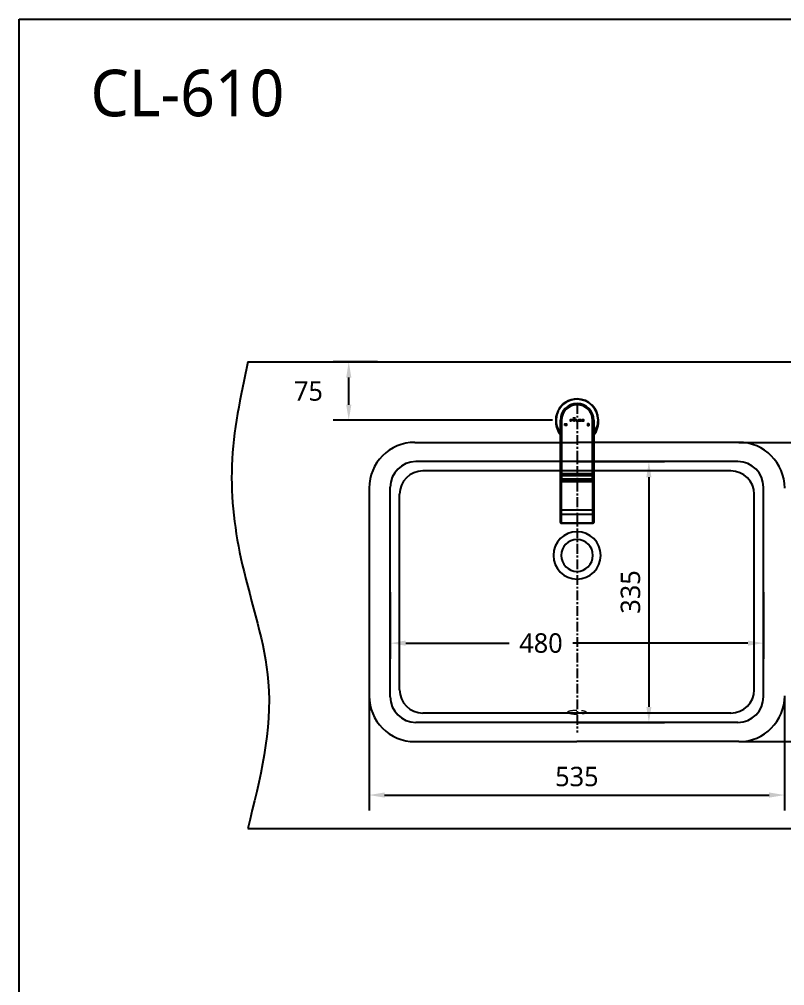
# Model space of a CAD drawing. Extents: x 1408 to 6784, y -530 to 1956.
# Drawn here: x 3215 to 4201, y 713 to 1956 of the extents above; entities that cross this region are included whole.
import ezdxf

# ---------------------------------------------------------------- set-up
doc = ezdxf.new("R2010")
doc.units = 0
doc.header["$LTSCALE"] = 10
doc.header["$MEASUREMENT"] = 0
doc.header["$PDMODE"] = 3
doc.header["$PDSIZE"] = -10
doc.linetypes.add('CENTER', pattern=[2, 1.25, -0.25, 0.25, -0.25])
doc.linetypes.add('HIDDEN', pattern=[0.375, 0.25, -0.125])
doc.layers.get('0').update_dxf_attribs({"linetype": 'CONTINUOUS'})
doc.layers.get('DEFPOINTS').update_dxf_attribs({"linetype": 'CONTINUOUS'})
for name, color, linetype in [('1', 7, 'CONTINUOUS'), ('SA-DOOR', 4, 'CONTINUOUS'), ('레이어 1', 7, 'CONTINUOUS')]:
    doc.layers.add(name, color=color, linetype=linetype)
doc.styles.add('GHS', font='romans', dxfattribs={"bigfont": 'ghs'})
doc.styles.get("Standard").update_dxf_attribs({"font": 'SYMBOL'})
doc.dimstyles.get("Standard").update_dxf_attribs({"dimtxt": 1, "dimasz": 0.18, "dimexe": 0.18, "dimexo": 0.0625, "dimgap": 0.5, "dimtad": 1, "dimzin": 0, "dimdsep": 46, "dimtxsty": 'Standard', "dimcen": 0.09, "dimadec": 0, "dimazin": 0, "dimtfac": 1, "dimtofl": 0, "dimtmove": 2, "dimatfit": 3, "dimfxl": 0, "dimtolj": 1, "dimtzin": 0, "dimarcsym": 0})
doc.dimstyles.new('Standard$0', dxfattribs={"dimtxt": 0.18, "dimasz": 0.18, "dimexe": 0.18, "dimexo": 0.0625, "dimgap": 0.09, "dimtad": 0, "dimtih": 1, "dimtoh": 1, "dimdec": 4, "dimzin": 0, "dimdsep": 46, "dimtxsty": 'Standard', "dimcen": 0.09, "dimadec": 0, "dimazin": 0, "dimtfac": 1, "dimtdec": 4, "dimtofl": 0, "dimtmove": 0, "dimatfit": 3, "dimfxl": 0, "dimtolj": 1, "dimtzin": 0, "dimarcsym": 0})

# ---------------------------------------------------------------- blocks, each defined once
blk = doc.blocks.new('*D11')
at = {"color": 3, "lineweight": -2}
for p, q in [((3676.5, 1514.9), (3619.3, 1514.9)), ((3639.3, 1459.9), (3639.3, 1494.9)), ((3901.5, 1439.9), (3619.3, 1439.9))]:
    blk.add_line(p, q, dxfattribs=at)
at = {"color": 3}
for points in [[(3636, 1494.9), (3642.7, 1494.9), (3639.3, 1514.9)], [(3636, 1459.9), (3642.7, 1459.9), (3639.3, 1439.9)]]:
    blk.add_solid(points, dxfattribs=at)
at = {"layer": 'DEFPOINTS', "color": 0}
for p in [(3639.3, 1514.9), (3676.5, 1514.9), (3901.5, 1439.9)]:
    blk.add_point(p, dxfattribs=at)
at = {"color": 0, "insert": (3587.4, 1477.4), "char_height": 25, "attachment_point": 5}
blk.add_mtext('\\A1;{\\fNanumGothic|b0|i0|c129|p50;75}', dxfattribs=at)
blk = doc.blocks.new('*D17')
at = {"color": 3, "lineweight": -2}
for p, q in [((4371.4, 1514.9), (4498.6, 1514.9)), ((4478.6, 1494.9), (4478.6, 1294.3)), ((4478.6, 1046.5), (4478.6, 1247.1)), ((4141.5, 1026.5), (4498.6, 1026.5))]:
    blk.add_line(p, q, dxfattribs=at)
at = {"color": 3}
for points in [[(4475.2, 1494.9), (4481.9, 1494.9), (4478.6, 1514.9)], [(4475.2, 1046.5), (4481.9, 1046.5), (4478.6, 1026.5)]]:
    blk.add_solid(points, dxfattribs=at)
at = {"layer": 'DEFPOINTS', "color": 0}
for p in [(4371.4, 1514.9), (4141.5, 1026.5), (4478.6, 1026.5)]:
    blk.add_point(p, dxfattribs=at)
at = {"color": 0, "insert": (4478.6, 1270.7), "char_height": 25, "attachment_point": 5}
blk.add_mtext('\\A1;{\\fNanumGothic|b0|i0|c0|p50;490}', dxfattribs=at)
blk = doc.blocks.new('*D18')
at = {"color": 3, "lineweight": -2}
for p, q in [((4141.5, 1411.5), (4328.1, 1411.5)), ((4308.1, 1391.5), (4308.1, 1242.6)), ((4308.1, 1046.5), (4308.1, 1195.4)), ((4141.5, 1026.5), (4328.1, 1026.5))]:
    blk.add_line(p, q, dxfattribs=at)
at = {"color": 3}
for points in [[(4304.8, 1391.5), (4311.4, 1391.5), (4308.1, 1411.5)], [(4304.8, 1046.5), (4311.4, 1046.5), (4308.1, 1026.5)]]:
    blk.add_solid(points, dxfattribs=at)
at = {"layer": 'DEFPOINTS', "color": 0}
for p in [(4141.5, 1411.5), (4141.5, 1026.5), (4308.1, 1026.5)]:
    blk.add_point(p, dxfattribs=at)
at = {"color": 0, "insert": (4308.1, 1219), "char_height": 25, "attachment_point": 5}
blk.add_mtext('\\A1;{\\fNanumGothic|b0|i0|c129|p50;385}', dxfattribs=at)
blk = doc.blocks.new('*D19')
at = {"color": 3, "lineweight": -2}
for p, q in [((3933.2, 1386.7), (4045.7, 1386.7)), ((4025.7, 1366.7), (4025.7, 1071.3)), ((3933, 1051.3), (4045.7, 1051.3))]:
    blk.add_line(p, q, dxfattribs=at)
at = {"color": 3}
for points in [[(4022.4, 1366.7), (4029, 1366.7), (4025.7, 1386.7)], [(4022.4, 1071.3), (4029, 1071.3), (4025.7, 1051.3)]]:
    blk.add_solid(points, dxfattribs=at)
at = {"layer": 'DEFPOINTS', "color": 0}
for p in [(3933.2, 1386.7), (3933, 1051.3), (4025.7, 1051.3)]:
    blk.add_point(p, dxfattribs=at)
at = {"color": 7, "insert": (4002.1, 1219), "char_height": 25, "attachment_point": 5, "rotation": 90}
blk.add_mtext('\\A1;{\\fNanumGothic|b0|i0|c129|p50;335}', dxfattribs=at)
blk = doc.blocks.new('*D20')
at = {"color": 3, "lineweight": -2}
for p, q in [((3692.8, 1219), (3692.8, 1133.2)), ((4173.3, 1219), (4173.3, 1133.2)), ((3712.8, 1153.2), (3845.9, 1153.2)), ((4153.3, 1153.2), (3927.7, 1153.2))]:
    blk.add_line(p, q, dxfattribs=at)
at = {"color": 3}
for points in [[(3712.8, 1156.6), (3712.8, 1149.9), (3692.8, 1153.2)], [(4153.3, 1156.6), (4153.3, 1149.9), (4173.3, 1153.2)]]:
    blk.add_solid(points, dxfattribs=at)
at = {"layer": 'DEFPOINTS', "color": 0}
for p in [(3692.8, 1219), (4173.3, 1219), (4173.3, 1153.2)]:
    blk.add_point(p, dxfattribs=at)
at = {"color": 7, "insert": (3886.8, 1153.2), "char_height": 25, "attachment_point": 5}
blk.add_mtext('\\A1;{\\fNanumGothic|b0|i0|c129|p50;480}', dxfattribs=at)
blk = doc.blocks.new('*D21')
at = {"color": 3, "lineweight": -2}
for p, q in [((3665.5, 1085.5), (3665.5, 937.8)), ((4200.5, 1085.5), (4200.5, 937.8)), ((3685.5, 957.8), (4180.5, 957.8))]:
    blk.add_line(p, q, dxfattribs=at)
at = {"color": 3}
for points in [[(3685.5, 961.2), (3685.5, 954.5), (3665.5, 957.8)], [(4180.5, 961.2), (4180.5, 954.5), (4200.5, 957.8)]]:
    blk.add_solid(points, dxfattribs=at)
at = {"layer": 'DEFPOINTS', "color": 0}
for p in [(3665.5, 1085.5), (4200.5, 1085.5), (4200.5, 957.8)]:
    blk.add_point(p, dxfattribs=at)
at = {"color": 0, "insert": (3933, 981.5), "char_height": 25, "attachment_point": 5}
blk.add_mtext('\\A1;{\\fNanumGothic|b0|i0|c129|p50;535}', dxfattribs=at)

msp = doc.modelspace()

# ---------------------------------------------------------------- hatches: boundary and pattern name
at = {"lineweight": -3}
h = msp.add_hatch(color=8, dxfattribs=at)
h.dxf.hatch_style = 1
edge = h.paths.add_edge_path()
edge.add_spline(control_points=[(3926.86362, 1439.88969), (3926.86362, 1440.00591), (3926.86362, 1440.17241), (3926.86362, 1440.2075)], knot_values=[1.3092988069, 1.3092988069, 1.3092988069, 1.3092988069, 2, 2, 2, 2], degree=3, periodic=0)
edge.add_spline(control_points=[(3926.86362, 1440.2075), (3926.8047, 1440.2075), (3925.38291, 1440.2075), (3925.38291, 1440.2075), (3925.38291, 1440.2075), (3925.38291, 1440.30858), (3925.38291, 1440.40965)], knot_values=[2, 2, 2, 2, 3, 3, 3, 3.5, 3.5, 3.5, 3.5], degree=3, periodic=0)
edge.add_spline(control_points=[(3925.38291, 1440.40965), (3925.38291, 1440.51072), (3925.38291, 1440.61179), (3925.38291, 1440.61179), (3925.38291, 1440.61179), (3926.97903, 1440.61179), (3927.03828, 1440.61179)], knot_values=[3.5, 3.5, 3.5, 3.5, 4, 4, 4, 5, 5, 5, 5], degree=3, periodic=0)
edge.add_spline(control_points=[(3927.03828, 1440.61179), (3927.03828, 1440.66226), (3927.03828, 1440.98816), (3927.03828, 1441.03863)], knot_values=[5, 5, 5, 5, 6, 6, 6, 6], degree=3, periodic=0)
edge.add_spline(control_points=[(3927.03828, 1441.03863), (3926.97903, 1441.03863), (3924.79914, 1441.03863), (3924.73989, 1441.03863)], knot_values=[6, 6, 6, 6, 7, 7, 7, 7], degree=3, periodic=0)
edge.add_spline(control_points=[(3924.73989, 1441.03863), (3924.73989, 1441.00698), (3924.73989, 1440.42965), (3924.73989, 1439.88969)], knot_values=[7, 7, 7, 7, 7.5341500011, 7.5341500011, 7.5341500011, 7.5341500011], degree=3, periodic=0)
edge.add_line((3924.73989, 1439.88969), (3926.86362, 1439.88969))
edge = h.paths.add_edge_path()
edge.add_spline(control_points=[(3924.73989, 1438.94901), (3924.79346, 1438.94901), (3925.32917, 1438.94901), (3925.38291, 1438.94901)], knot_values=[8, 8, 8, 8, 9, 9, 9, 9], degree=3, periodic=0)
edge.add_spline(control_points=[(3925.38291, 1438.94901), (3925.38291, 1439.00551), (3925.38291, 1439.78014), (3925.38291, 1439.78014), (3925.38291, 1439.78014), (3926.8047, 1439.78014), (3926.86362, 1439.78014)], knot_values=[9, 9, 9, 9, 10, 10, 10, 11, 11, 11, 11], degree=3, periodic=0)
edge.add_spline(control_points=[(3926.86362, 1439.78014), (3926.86362, 1439.7957), (3926.86362, 1439.83765), (3926.86362, 1439.88969)], knot_values=[1, 1, 1, 1, 1.3092988069, 1.3092988069, 1.3092988069, 1.3092988069], degree=3, periodic=0)
edge.add_line((3926.86362, 1439.88969), (3924.73989, 1439.88969))
edge.add_spline(control_points=[(3924.73989, 1439.88969), (3924.73989, 1439.41878), (3924.73989, 1438.97629), (3924.73989, 1438.94901)], knot_values=[7.5341500011, 7.5341500011, 7.5341500011, 7.5341500011, 8, 8, 8, 8], degree=3, periodic=0)
edge = h.paths.add_edge_path()
edge.add_spline(control_points=[(3929.02541, 1439.88969), (3929.02541, 1440.138), (3929.02541, 1440.98865), (3929.02541, 1441.03863)], knot_values=[1.1465777966, 1.1465777966, 1.1465777966, 1.1465777966, 2, 2, 2, 2], degree=3, periodic=0)
edge.add_spline(control_points=[(3929.02541, 1441.03863), (3928.97201, 1441.03863), (3928.4363, 1441.03863), (3928.38256, 1441.03863)], knot_values=[2, 2, 2, 2, 3, 3, 3, 3], degree=3, periodic=0)
edge.add_spline(control_points=[(3928.38256, 1441.03863), (3928.38256, 1440.99279), (3928.38256, 1440.22715), (3928.38256, 1439.88969)], knot_values=[3, 3, 3, 3, 3.7781511468, 3.7781511468, 3.7781511468, 3.7781511468], degree=3, periodic=0)
edge.add_line((3928.38256, 1439.88969), (3929.02541, 1439.88969))
edge = h.paths.add_edge_path()
edge.add_spline(control_points=[(3928.78632, 1442.46042), (3928.83869, 1442.46042), (3929.27363, 1442.46042), (3929.326, 1442.46042)], knot_values=[0, 0, 0, 0, 1, 1, 1, 1], degree=3, periodic=0)
edge.add_spline(control_points=[(3929.326, 1442.46042), (3929.326, 1442.51331), (3929.326, 1442.94756), (3929.326, 1443.00027)], knot_values=[1, 1, 1, 1, 2, 2, 2, 2], degree=3, periodic=0)
edge.add_spline(control_points=[(3929.326, 1443.00027), (3929.27363, 1443.00027), (3928.83869, 1443.00027), (3928.78632, 1443.00027)], knot_values=[2, 2, 2, 2, 3, 3, 3, 3], degree=3, periodic=0)
edge.add_spline(control_points=[(3928.78632, 1443.00027), (3928.78632, 1442.94756), (3928.78632, 1442.51331), (3928.78632, 1442.46042)], knot_values=[3, 3, 3, 3, 4, 4, 4, 4], degree=3, periodic=0)
edge = h.paths.add_edge_path()
edge.add_spline(control_points=[(3929.96834, 1442.46042), (3930.02087, 1442.46042), (3930.45547, 1442.46042), (3930.50784, 1442.46042)], knot_values=[0, 0, 0, 0, 1, 1, 1, 1], degree=3, periodic=0)
edge.add_spline(control_points=[(3930.50784, 1442.46042), (3930.50784, 1442.51331), (3930.50784, 1442.94756), (3930.50784, 1443.00027)], knot_values=[1, 1, 1, 1, 2, 2, 2, 2], degree=3, periodic=0)
edge.add_spline(control_points=[(3930.50784, 1443.00027), (3930.45547, 1443.00027), (3930.02087, 1443.00027), (3929.96834, 1443.00027)], knot_values=[2, 2, 2, 2, 3, 3, 3, 3], degree=3, periodic=0)
edge.add_spline(control_points=[(3929.96834, 1443.00027), (3929.96834, 1442.94756), (3929.96834, 1442.51331), (3929.96834, 1442.46042)], knot_values=[3, 3, 3, 3, 4, 4, 4, 4], degree=3, periodic=0)
edge = h.paths.add_edge_path()
edge.add_spline(control_points=[(3930.91195, 1439.88969), (3930.91195, 1440.22715), (3930.91195, 1440.99279), (3930.91195, 1441.03863)], knot_values=[6.2218488532, 6.2218488532, 6.2218488532, 6.2218488532, 7, 7, 7, 7], degree=3, periodic=0)
edge.add_spline(control_points=[(3930.91195, 1441.03863), (3930.85838, 1441.03863), (3930.32249, 1441.03863), (3930.26875, 1441.03863)], knot_values=[7, 7, 7, 7, 8, 8, 8, 8], degree=3, periodic=0)
edge.add_spline(control_points=[(3930.26875, 1441.03863), (3930.26875, 1440.98865), (3930.26875, 1440.138), (3930.26875, 1439.88969)], knot_values=[8, 8, 8, 8, 8.8534222034, 8.8534222034, 8.8534222034, 8.8534222034], degree=3, periodic=0)
edge.add_line((3930.26875, 1439.88969), (3930.91195, 1439.88969))
edge = h.paths.add_edge_path()
edge.add_spline(control_points=[(3929.64708, 1438.89785), (3930.22413, 1438.89785), (3930.91195, 1439.04306), (3930.91195, 1439.73208), (3930.91195, 1439.73208), (3930.91195, 1439.79349), (3930.91195, 1439.88969)], knot_values=[5, 5, 5, 5, 6, 6, 6, 6.2218488532, 6.2218488532, 6.2218488532, 6.2218488532], degree=3, periodic=0)
edge.add_line((3930.91195, 1439.88969), (3930.26875, 1439.88969))
edge.add_spline(control_points=[(3930.26875, 1439.88969), (3930.26875, 1439.84705), (3930.26875, 1439.82217), (3930.26875, 1439.82217)], knot_values=[8.8534222034, 8.8534222034, 8.8534222034, 8.8534222034, 9, 9, 9, 9], degree=3, periodic=0)
edge.add_spline(control_points=[(3930.26875, 1439.82217), (3930.26875, 1439.57016), (3930.22086, 1439.32487), (3929.64708, 1439.32487)], knot_values=[9, 9, 9, 9, 10, 10, 10, 10], degree=3, periodic=0)
edge.add_spline(control_points=[(3929.64708, 1439.32487), (3929.07347, 1439.32487), (3929.02541, 1439.57016), (3929.02541, 1439.82217), (3929.02541, 1439.82217), (3929.02541, 1439.84705), (3929.02541, 1439.88969)], knot_values=[0, 0, 0, 0, 1, 1, 1, 1.1465777966, 1.1465777966, 1.1465777966, 1.1465777966], degree=3, periodic=0)
edge.add_line((3929.02541, 1439.88969), (3928.38256, 1439.88969))
edge.add_spline(control_points=[(3928.38256, 1439.88969), (3928.38256, 1439.79349), (3928.38256, 1439.73208), (3928.38256, 1439.73208)], knot_values=[3.7781511468, 3.7781511468, 3.7781511468, 3.7781511468, 4, 4, 4, 4], degree=3, periodic=0)
edge.add_spline(control_points=[(3928.38256, 1439.73208), (3928.38256, 1439.04306), (3929.07037, 1438.89785), (3929.64708, 1438.89785)], knot_values=[4, 4, 4, 4, 5, 5, 5, 5], degree=3, periodic=0)
edge = h.paths.add_edge_path()
edge.add_spline(control_points=[(3933.00433, 1439.88969), (3933.00433, 1440.36434), (3933.00433, 1441.00158), (3933.00433, 1441.03863)], knot_values=[5.3765384541, 5.3765384541, 5.3765384541, 5.3765384541, 6, 6, 6, 6], degree=3, periodic=0)
edge.add_spline(control_points=[(3933.00433, 1441.03863), (3932.95058, 1441.03863), (3932.41521, 1441.03863), (3932.3613, 1441.03863)], knot_values=[0, 0, 0, 0, 1, 1, 1, 1], degree=3, periodic=0)
edge.add_spline(control_points=[(3932.3613, 1441.03863), (3932.3613, 1441.00698), (3932.3613, 1440.42965), (3932.3613, 1439.88969)], knot_values=[1, 1, 1, 1, 1.5341500011, 1.5341500011, 1.5341500011, 1.5341500011], degree=3, periodic=0)
edge.add_line((3932.3613, 1439.88969), (3933.00433, 1439.88969))
edge = h.paths.add_edge_path()
edge.add_spline(control_points=[(3932.3613, 1438.94901), (3932.38634, 1438.94901), (3932.77953, 1438.94901), (3933.22877, 1438.94901)], knot_values=[2, 2, 2, 2, 2.4239098381, 2.4239098381, 2.4239098381, 2.4239098381], degree=3, periodic=0)
edge.add_line((3933.22877, 1438.94901), (3933.22877, 1439.37569))
edge.add_spline(control_points=[(3933.22877, 1439.37569), (3933.09316, 1439.37569), (3933.00433, 1439.37569), (3933.00433, 1439.37569), (3933.00433, 1439.37569), (3933.00433, 1439.60304), (3933.00433, 1439.88969)], knot_values=[4.7585450332, 4.7585450332, 4.7585450332, 4.7585450332, 5, 5, 5, 5.3765384541, 5.3765384541, 5.3765384541, 5.3765384541], degree=3, periodic=0)
edge.add_line((3933.00433, 1439.88969), (3932.3613, 1439.88969))
edge.add_spline(control_points=[(3932.3613, 1439.88969), (3932.3613, 1439.41878), (3932.3613, 1438.97629), (3932.3613, 1438.94901)], knot_values=[1.5341500011, 1.5341500011, 1.5341500011, 1.5341500011, 2, 2, 2, 2], degree=3, periodic=0)
edge = h.paths.add_edge_path()
edge.add_spline(control_points=[(3933.22877, 1438.94901), (3933.8393, 1438.94901), (3934.55336, 1438.94901), (3934.58769, 1438.94901)], knot_values=[2.4239098381, 2.4239098381, 2.4239098381, 2.4239098381, 3, 3, 3, 3], degree=3, periodic=0)
edge.add_spline(control_points=[(3934.58769, 1438.94901), (3934.58769, 1438.99914), (3934.58769, 1439.32539), (3934.58769, 1439.37569)], knot_values=[3, 3, 3, 3, 4, 4, 4, 4], degree=3, periodic=0)
edge.add_spline(control_points=[(3934.58769, 1439.37569), (3934.54248, 1439.37569), (3933.65481, 1439.37569), (3933.22877, 1439.37569)], knot_values=[4, 4, 4, 4, 4.7585450332, 4.7585450332, 4.7585450332, 4.7585450332], degree=3, periodic=0)
edge.add_line((3933.22877, 1439.37569), (3933.22877, 1438.94901))
edge = h.paths.add_edge_path()
edge.add_spline(control_points=[(3937.69121, 1439.88969), (3937.69121, 1440.00591), (3937.69121, 1440.17241), (3937.69121, 1440.2075)], knot_values=[3.3092988069, 3.3092988069, 3.3092988069, 3.3092988069, 4, 4, 4, 4], degree=3, periodic=0)
edge.add_spline(control_points=[(3937.69121, 1440.2075), (3937.63264, 1440.2075), (3936.28199, 1440.2075), (3936.28199, 1440.2075), (3936.28199, 1440.2075), (3936.28199, 1440.30858), (3936.28199, 1440.40965)], knot_values=[4, 4, 4, 4, 5, 5, 5, 5.5, 5.5, 5.5, 5.5], degree=3, periodic=0)
edge.add_spline(control_points=[(3936.28199, 1440.40965), (3936.28199, 1440.51072), (3936.28199, 1440.61179), (3936.28199, 1440.61179), (3936.28199, 1440.61179), (3937.80627, 1440.61179), (3937.86553, 1440.61179)], knot_values=[5.5, 5.5, 5.5, 5.5, 6, 6, 6, 7, 7, 7, 7], degree=3, periodic=0)
edge.add_spline(control_points=[(3937.86553, 1440.61179), (3937.86553, 1440.66226), (3937.86553, 1440.98816), (3937.86553, 1441.03863)], knot_values=[7, 7, 7, 7, 8, 8, 8, 8], degree=3, periodic=0)
edge.add_spline(control_points=[(3937.86553, 1441.03863), (3937.80662, 1441.03863), (3935.69787, 1441.03863), (3935.63913, 1441.03863)], knot_values=[8, 8, 8, 8, 9, 9, 9, 9], degree=3, periodic=0)
edge.add_spline(control_points=[(3935.63913, 1441.03863), (3935.63913, 1441.00698), (3935.63913, 1440.42965), (3935.63913, 1439.88969)], knot_values=[9, 9, 9, 9, 9.5341500011, 9.5341500011, 9.5341500011, 9.5341500011], degree=3, periodic=0)
edge.add_line((3935.63913, 1439.88969), (3937.69121, 1439.88969))
edge = h.paths.add_edge_path()
edge.add_spline(control_points=[(3935.77993, 1438.94901), (3936.26298, 1438.94901), (3937.8151, 1438.94901), (3937.86553, 1438.94901)], knot_values=[10.1440821903, 10.1440821903, 10.1440821903, 10.1440821903, 11, 11, 11, 11], degree=3, periodic=0)
edge.add_spline(control_points=[(3937.86553, 1438.94901), (3937.86553, 1438.99914), (3937.86553, 1439.32539), (3937.86553, 1439.37569)], knot_values=[11, 11, 11, 11, 12, 12, 12, 12], degree=3, periodic=0)
edge.add_spline(control_points=[(3937.86553, 1439.37569), (3937.80627, 1439.37569), (3936.28199, 1439.37569), (3936.28199, 1439.37569), (3936.28199, 1439.37569), (3936.28199, 1439.4768), (3936.28199, 1439.57791)], knot_values=[0, 0, 0, 0, 1, 1, 1, 1.5, 1.5, 1.5, 1.5], degree=3, periodic=0)
edge.add_spline(control_points=[(3936.28199, 1439.57791), (3936.28199, 1439.67903), (3936.28199, 1439.78014), (3936.28199, 1439.78014), (3936.28199, 1439.78014), (3937.63264, 1439.78014), (3937.69121, 1439.78014)], knot_values=[1.5, 1.5, 1.5, 1.5, 2, 2, 2, 3, 3, 3, 3], degree=3, periodic=0)
edge.add_spline(control_points=[(3937.69121, 1439.78014), (3937.69121, 1439.7957), (3937.69121, 1439.83765), (3937.69121, 1439.88969)], knot_values=[3, 3, 3, 3, 3.3092988069, 3.3092988069, 3.3092988069, 3.3092988069], degree=3, periodic=0)
edge.add_line((3937.69121, 1439.88969), (3935.63913, 1439.88969))
edge.add_spline(control_points=[(3935.63913, 1439.88969), (3935.63913, 1439.50266), (3935.63913, 1439.13484), (3935.63913, 1439.00093)], knot_values=[9.5341500011, 9.5341500011, 9.5341500011, 9.5341500011, 9.9170189617, 9.9170189617, 9.9170189617, 9.9170189617], degree=3, periodic=0)
edge.add_line((3935.63913, 1439.00093), (3935.77993, 1438.94901))
h = msp.add_hatch(color=8, dxfattribs=at)
h.dxf.hatch_style = 1
h.paths.add_polyline_path([(3918.02074, 1432.97728), (3918.02074, 1434.16756), (3919.33333, 1434.16756), (3919.33333, 1432.97728), (3919.6675, 1432.97728), (3919.6675, 1435.50254), (3919.33333, 1435.50254), (3919.33333, 1434.46556), (3918.02074, 1434.46556), (3918.02074, 1435.50254), (3917.68657, 1435.50254), (3917.68657, 1432.97728)])
edge = h.paths.add_edge_path()
edge.add_spline(control_points=[(3946.69445, 1433.5819), (3946.78333, 1433.37175), (3946.91287, 1433.2112), (3947.08374, 1433.10044)], knot_values=[4, 4, 4, 4, 5, 5, 5, 5], degree=3, periodic=0)
edge.add_spline(control_points=[(3947.08374, 1433.10044), (3947.25393, 1432.98969), (3947.47545, 1432.93422), (3947.74761, 1432.93422)], knot_values=[3, 3, 3, 3, 4, 4, 4, 4], degree=3, periodic=0)
edge.add_spline(control_points=[(3947.74761, 1432.93422), (3948.01047, 1432.93422), (3948.23303, 1433.00622), (3948.41493, 1433.1504)], knot_values=[2, 2, 2, 2, 3, 3, 3, 3], degree=3, periodic=0)
edge.add_spline(control_points=[(3948.41493, 1433.1504), (3948.59717, 1433.29458), (3948.72326, 1433.50387), (3948.7932, 1433.77827)], knot_values=[1, 1, 1, 1, 2, 2, 2, 2], degree=3, periodic=0)
edge.add_spline(control_points=[(3948.7932, 1433.77827), (3948.7932, 1433.77827), (3948.45902, 1433.86267), (3948.45902, 1433.86267)], knot_values=[0, 0, 0, 0, 1, 1, 1, 1], degree=3, periodic=0)
edge.add_spline(control_points=[(3948.45902, 1433.86267), (3948.4132, 1433.65028), (3948.32535, 1433.49009), (3948.19547, 1433.38208), (3948.06559, 1433.27408), (3947.90712, 1433.22016), (3947.72005, 1433.22016)], knot_values=[20, 20, 20, 20, 21, 21, 21, 22, 22, 22, 22], degree=3, periodic=0)
edge.add_spline(control_points=[(3947.72005, 1433.22016), (3947.56606, 1433.22016), (3947.42308, 1433.25978), (3947.29114, 1433.33902), (3947.15919, 1433.41826), (3947.06169, 1433.53797), (3946.99899, 1433.69817)], knot_values=[18, 18, 18, 18, 19, 19, 19, 20, 20, 20, 20], degree=3, periodic=0)
edge.add_spline(control_points=[(3946.99899, 1433.69817), (3946.93664, 1433.85837), (3946.90529, 1434.04578), (3946.90529, 1434.26058)], knot_values=[17, 17, 17, 17, 18, 18, 18, 18], degree=3, periodic=0)
edge.add_spline(control_points=[(3946.90529, 1434.26058), (3946.90529, 1434.42715), (3946.93181, 1434.58873), (3946.98452, 1434.74548), (3947.03723, 1434.90223), (3947.12887, 1435.02711), (3947.25944, 1435.12013)], knot_values=[15, 15, 15, 15, 16, 16, 16, 17, 17, 17, 17], degree=3, periodic=0)
edge.add_spline(control_points=[(3947.25944, 1435.12013), (3947.38967, 1435.21315), (3947.55193, 1435.25966), (3947.74589, 1435.25966)], knot_values=[14, 14, 14, 14, 15, 15, 15, 15], degree=3, periodic=0)
edge.add_spline(control_points=[(3947.74589, 1435.25966), (3947.9147, 1435.25966), (3948.05491, 1435.2178), (3948.16619, 1435.13391), (3948.27747, 1435.05002), (3948.36256, 1434.91635), (3948.42113, 1434.73256)], knot_values=[12, 12, 12, 12, 13, 13, 13, 14, 14, 14, 14], degree=3, periodic=0)
edge.add_spline(control_points=[(3948.42113, 1434.73256), (3948.42113, 1434.73256), (3948.75013, 1434.81007), (3948.75013, 1434.81007), (3948.68227, 1435.04313), (3948.56238, 1435.224), (3948.39012, 1435.35268), (3948.21787, 1435.48135), (3948.0053, 1435.5456), (3947.75278, 1435.5456)], knot_values=[9, 9, 9, 9, 10, 10, 10, 11, 11, 11, 12, 12, 12, 12], degree=3, periodic=0)
edge.add_spline(control_points=[(3947.75278, 1435.5456), (3947.52988, 1435.5456), (3947.32593, 1435.49479), (3947.14024, 1435.39316)], knot_values=[8, 8, 8, 8, 9, 9, 9, 9], degree=3, periodic=0)
edge.add_spline(control_points=[(3947.14024, 1435.39316), (3946.9549, 1435.29153), (3946.81192, 1435.14287), (3946.71167, 1434.94702)], knot_values=[7, 7, 7, 7, 8, 8, 8, 8], degree=3, periodic=0)
edge.add_spline(control_points=[(3946.71167, 1434.94702), (3946.61107, 1434.75116), (3946.56078, 1434.52189), (3946.56078, 1434.25886)], knot_values=[6, 6, 6, 6, 7, 7, 7, 7], degree=3, periodic=0)
edge.add_spline(control_points=[(3946.56078, 1434.25886), (3946.56078, 1434.0177), (3946.60522, 1433.79205), (3946.69445, 1433.5819)], knot_values=[5, 5, 5, 5, 6, 6, 6, 6], degree=3, periodic=0)
edge = h.paths.add_edge_path()
edge.add_spline(control_points=[(3941.16059, 1438.94901), (3941.18505, 1438.94901), (3941.68562, 1438.94901), (3941.73988, 1438.94901)], knot_values=[4, 4, 4, 4, 5, 5, 5, 5], degree=3, periodic=0)
edge.add_spline(control_points=[(3941.73988, 1438.94901), (3941.73988, 1439.00758), (3941.73988, 1440.97938), (3941.73988, 1441.03863)], knot_values=[5, 5, 5, 5, 6, 6, 6, 6], degree=3, periodic=0)
edge.add_spline(control_points=[(3941.73988, 1441.03863), (3941.68648, 1441.03863), (3941.15008, 1441.03863), (3941.09651, 1441.03863)], knot_values=[6, 6, 6, 6, 7, 7, 7, 7], degree=3, periodic=0)
edge.add_spline(control_points=[(3941.09651, 1441.03863), (3941.09651, 1440.97972), (3941.09651, 1439.63993), (3941.09651, 1439.63993), (3941.09651, 1439.63993), (3939.80288, 1441.01951), (3939.78565, 1441.03863)], knot_values=[7, 7, 7, 7, 8, 8, 8, 9, 9, 9, 9], degree=3, periodic=0)
edge.add_spline(control_points=[(3939.78565, 1441.03863), (3939.76067, 1441.03863), (3939.26475, 1441.03863), (3939.2098, 1441.03863)], knot_values=[9, 9, 9, 9, 10, 10, 10, 10], degree=3, periodic=0)
edge.add_spline(control_points=[(3939.2098, 1441.03863), (3939.2098, 1440.97938), (3939.2098, 1439.00758), (3939.2098, 1438.94901)], knot_values=[0, 0, 0, 0, 1, 1, 1, 1], degree=3, periodic=0)
edge.add_spline(control_points=[(3939.2098, 1438.94901), (3939.26406, 1438.94901), (3939.79892, 1438.94901), (3939.85266, 1438.94901)], knot_values=[1, 1, 1, 1, 2, 2, 2, 2], degree=3, periodic=0)
edge.add_spline(control_points=[(3939.85266, 1438.94901), (3939.85266, 1439.00741), (3939.85266, 1440.34479), (3939.85266, 1440.34479), (3939.85266, 1440.34479), (3941.1425, 1438.96813), (3941.16059, 1438.94901)], knot_values=[2, 2, 2, 2, 3, 3, 3, 4, 4, 4, 4], degree=3, periodic=0)

# ---------------------------------------------------------------- linework, layer by layer
at = {"color": 2}
for p, q in [((3724.54451, 1411.515), (3933.04451, 1411.515)), ((4141.54451, 1411.515), (3933.04451, 1411.515)), ((4140.27587, 1386.71224), (3725.81314, 1386.71224)), ((3665.54451, 1352.515), (3665.54451, 1085.515)), ((3692.81314, 1084.31775), (3692.81314, 1353.71224)), ((4173.27587, 1084.31775), (4173.27587, 1353.71224)), ((4140.27587, 1051.31775), (3725.81314, 1051.31775)), ((3724.54451, 1026.515), (3933.04451, 1026.515)), ((4141.54451, 1026.515), (3933.04451, 1026.515))]:
    msp.add_line(p, q, dxfattribs=at)
at = {"color": 1}
for p, q in [((4131.27587, 1374.71224), (3734.81314, 1374.71224)), ((3704.81314, 1093.31775), (3704.81314, 1344.71224)), ((4161.27587, 1093.31775), (4161.27587, 1344.71224)), ((4131.27587, 1063.31775), (3734.81314, 1063.31775))]:
    msp.add_line(p, q, dxfattribs=at)
at = {"color": 2}
for centre, radius, start, end in [((3724.54451, 1352.515), 59, 90, 180), ((4141.54451, 1352.515), 59, 0, 90), ((3725.81314, 1353.71224), 33, 90, 180), ((4140.27587, 1353.71224), 33, 0, 90), ((3724.54451, 1085.515), 59, 180, 270), ((3725.81314, 1084.31775), 33, 180, 270), ((4140.27587, 1084.31775), 33, 270, 0), ((4141.54451, 1085.515), 59, 270, 0)]:
    msp.add_arc(centre, radius, start, end, dxfattribs=at)
at = {"color": 1}
for centre, start, end in [((3734.81314, 1344.71224), 90, 180), ((4131.27587, 1344.71224), 0, 90), ((3734.81314, 1093.31775), 180, 270), ((4131.27587, 1093.31775), 270, 0)]:
    msp.add_arc(centre, 30, start, end, dxfattribs=at)
at = {"color": 7}
for radius, start, end in [(30.5, 90, 270), (30.5, 270, 90), (20.5, 90, 270), (20.5, 270, 90)]:
    msp.add_arc((3933.22877, 1266.09306), radius, start, end, dxfattribs=at)
at = {"layer": '1', "color": 1}
for p, q in [((3509.27669, 1514.88969), (4371.41304, 1514.88969)), ((3509.27669, 914.88969), (4355.71922, 914.88969))]:
    msp.add_line(p, q, dxfattribs=at)
at = {"layer": '1', "color": 1, "linetype": 'CENTER'}
msp.add_line((3933.22877, 1460.81163), (3933.22877, 1038.34796), dxfattribs=at)
at = {"layer": '1', "color": 7, "linetype": 'Continuous', "lineweight": -3}
for p, q in [((3959.72877, 1447.74469), (3959.72877, 1447.23813)), ((3911.86275, 1439.88969), (3911.72877, 1439.88969)), ((3911.72877, 1324.44939), (3911.72877, 1439.88969)), ((3912.22877, 1371.53622), (3912.22877, 1439.88969)), ((3913.22877, 1439.88969), (3913.22877, 1371.53622)), ((3953.22877, 1371.53622), (3953.22877, 1439.88969)), ((3954.22877, 1439.88969), (3954.22877, 1371.53622)), ((3954.72877, 1439.88969), (3954.72877, 1324.44939)), ((3912.22877, 1371.53622), (3912.22877, 1367.97116)), ((3912.22877, 1365.6128), (3912.22877, 1367.97116)), ((3913.22877, 1371.53622), (3913.22877, 1368.56534)), ((3913.22877, 1368.56534), (3913.22877, 1366.20698)), ((3953.22877, 1371.53622), (3953.22877, 1368.56534)), ((3953.22877, 1366.20698), (3953.22877, 1368.56534)), ((3954.22877, 1371.53622), (3954.22877, 1367.97116)), ((3954.22877, 1367.97116), (3954.22877, 1365.6128)), ((3912.22877, 1363.68074), (3912.22877, 1365.6128)), ((3912.72877, 1362.23253), (3912.72877, 1324.44939)), ((3915.22877, 1364.59522), (3951.22877, 1364.59522)), ((3915.22877, 1361.06898), (3951.22877, 1361.06898)), ((3953.72877, 1324.44939), (3953.72877, 1362.25446)), ((3954.22877, 1365.6128), (3954.22877, 1363.68074)), ((3911.72877, 1319.57954), (3911.72877, 1324.44939)), ((3911.72877, 1308.48205), (3911.72877, 1319.57954)), ((3912.72877, 1324.44939), (3912.72877, 1318.69411)), ((3912.72877, 1318.69411), (3912.72877, 1307.59662)), ((3953.72877, 1318.69411), (3953.72877, 1324.44939)), ((3953.72877, 1307.59662), (3953.72877, 1318.69411)), ((3954.72877, 1324.44939), (3954.72877, 1319.57954)), ((3954.72877, 1319.57954), (3954.72877, 1308.48205)), ((3912.72877, 1307.49724), (3912.72877, 1307.59662)), ((3912.72877, 1307.59662), (3953.72877, 1307.59662)), ((3953.72877, 1307.49724), (3912.72877, 1307.49724)), ((3953.72877, 1307.49724), (3953.72877, 1307.59662))]:
    msp.add_line(p, q, dxfattribs=at)
at = {"layer": '1', "color": 8, "linetype": 'Continuous', "lineweight": -3}
for p, q in [((3912.22877, 1371.53622), (3913.22877, 1371.53622)), ((3913.22877, 1371.53622), (3953.22877, 1371.53622)), ((3953.22877, 1368.56534), (3913.22877, 1368.56534)), ((3953.22877, 1371.53622), (3954.22877, 1371.53622)), ((3915.22877, 1363.235), (3915.22877, 1364.59522)), ((3915.22877, 1363.235), (3915.22877, 1361.30294)), ((3951.22877, 1363.235), (3915.22877, 1363.235)), ((3915.22877, 1361.06898), (3915.22877, 1361.30294)), ((3915.22877, 1361.30294), (3951.22877, 1361.30294)), ((3951.22877, 1363.235), (3951.22877, 1364.59522)), ((3951.22877, 1361.30294), (3951.22877, 1363.235)), ((3951.22877, 1361.06898), (3951.22877, 1361.30294)), ((3912.72877, 1324.44939), (3911.72877, 1324.44939)), ((3953.72877, 1324.44939), (3912.72877, 1324.44939)), ((3953.72877, 1318.69411), (3912.72877, 1318.69411)), ((3954.72877, 1324.44939), (3953.72877, 1324.44939))]:
    msp.add_line(p, q, dxfattribs=at)
at = {"layer": '1', "color": 7, "linetype": 'Continuous', "lineweight": -3}
for centre, radius, start, end in [((3933.22877, 1439.88969), 27.5, 90, 218.57062501), ((3933.22877, 1439.88969), 27, 90, 217.22062571), ((3933.22877, 1439.88969), 27.5, 0, 90), ((3933.22877, 1439.88969), 27, 0, 90), ((3933.22877, 1439.88969), 21.5, 0, 180), ((3933.22877, 1439.88969), 21, 0, 180), ((3933.22877, 1439.88969), 20, 0, 180), ((3933.32877, 1438.08969), 27.5, 181.30122651, 218.23668825), ((3933.22877, 1439.88969), 27, 322.77375006, 0), ((3933.22877, 1439.88969), 27.5, 321.42374964, 0), ((3933.32877, 1438.08969), 27.5, 321.09623027, 5.05856726)]:
    msp.add_arc(centre, radius, start, end, dxfattribs=at)
at = {"layer": '1', "color": 8, "linetype": 'Continuous', "lineweight": -3}
for centre, major_axis, ratio, start_param, end_param in [((3913.22877, 1367.97116), (-1, 0), 0.594177744, 4.7123889804, 6.2831853072), ((3953.22877, 1367.97116), (-1, 0), 0.594177744, 3.1415926536, 4.7123889804), ((3913.22877, 1365.6128), (-1, 0), 0.594177744, 4.7123889804, 6.2831853072), ((3915.22877, 1365.6128), (3, 0), 0.7925992238, 3.1415926536, 4.7123889804), ((3915.22877, 1363.68074), (3, 0), 0.7925992238, 3.1415926536, 4.7123889804), ((3951.22877, 1365.6128), (3, 0), 0.7925992238, 4.7123889804, 6.2831853072), ((3951.22877, 1363.68074), (3, 0), 0.7925992238, 4.7123889804, 6.2831853072), ((3953.22877, 1365.6128), (-1, 0), 0.594177744, 3.1415926536, 4.7123889804), ((3912.72877, 1319.57954), (1, 0), 0.8854271609, 3.1415926536, 4.7123889804), ((3953.72877, 1319.57954), (1, 0), 0.8854271609, 4.7123889804, 6.2831853072)]:
    msp.add_ellipse(centre, major_axis=major_axis, ratio=ratio, start_param=start_param, end_param=end_param, dxfattribs=at)
at = {"layer": '1', "color": 7, "linetype": 'Continuous', "lineweight": -3}
for centre, major_axis, ratio, start_param, end_param in [((3915.22877, 1366.20698), (2, 0), 0.8058766142, 3.1415926536, 4.7123889804), ((3951.22877, 1366.20698), (2, 0), 0.8058766142, 4.7123889804, 6.2831853072), ((3912.72877, 1308.48205), (1, 0), 0.984807753, 3.1415926536, 4.7123889804), ((3912.72877, 1308.48205), (1, 0), 0.8854271609, 3.1415926536, 4.7123889804), ((3953.72877, 1308.48205), (1, 0), 0.984807753, 4.7123889804, 6.2831853072), ((3953.72877, 1308.48205), (1, 0), 0.8854271609, 4.7123889804, 6.2831853072)]:
    msp.add_ellipse(centre, major_axis=major_axis, ratio=ratio, start_param=start_param, end_param=end_param, dxfattribs=at)
at = {"layer": '1', "color": 7, "linetype": 'HIDDEN', "lineweight": 0, "ltscale": 5}
msp.add_ellipse((3933.04451, 1064.31055), major_axis=(-12, 0), ratio=0.2336591745, dxfattribs=at)
at = {"layer": '1', "color": 1}
msp.add_spline([(3509.27669, 1514.88969), (3488.81815, 1381.66125), (3502.22663, 1254.33166), (3535.74785, 1103.54662), (3509.27669, 914.88969)], degree=3, dxfattribs=at)
at = {"layer": '1', "color": 7, "linetype": 'Continuous', "lineweight": -3}
for points in [[(3959.72877, 1447.74469), (3959.67642, 1447.71448), (3959.62405, 1447.68426), (3959.57165, 1447.65402)], [(3960.52548, 1433.85738), (3960.52548, 1433.91713), (3960.52443, 1433.9767), (3960.52236, 1434.03609)]]:
    msp.add_open_spline(points, degree=3, dxfattribs=at)
for points, knots in [([(3959.97984, 1431.53613), (3960.07873, 1431.73947), (3960.16496, 1431.94729), (3960.331, 1432.42936), (3960.4029, 1432.70648), (3960.45788, 1433.02776), (3960.46363, 1433.06361), (3960.47435, 1433.13532), (3960.4893, 1433.24299), (3960.50082, 1433.35096), (3960.51928, 1433.5673), (3960.52548, 1433.71207), (3960.52548, 1433.85738)], [0, 0, 0, 0, 0.2827684075, 0.2827684075, 0.6413842038, 0.6413842038, 0.6862111783, 0.6862111783, 0.7310381528, 0.8206921019, 0.8206921019, 1, 1, 1, 1]), ([(3912.22877, 1363.68074), (3912.22905, 1363.54582), (3912.25693, 1363.22329), (3912.41039, 1362.72261), (3912.71081, 1362.21851), (3913.12615, 1361.78445), (3913.64108, 1361.43725), (3914.23533, 1361.1927), (3914.7794, 1361.08552), (3915.11317, 1361.06902), (3915.22877, 1361.06898)], [0, 0, 0, 0, 0.0942843632, 0.2294919023, 0.3644727002, 0.500943345, 0.6399310348, 0.7814852831, 0.9250410735, 1, 1, 1, 1]), ([(3951.22877, 1361.06898), (3951.36105, 1361.06904), (3951.71468, 1361.08903), (3952.28511, 1361.2109), (3952.89623, 1361.47866), (3953.42736, 1361.86437), (3953.845, 1362.34992), (3954.12291, 1362.906), (3954.21893, 1363.3643), (3954.22875, 1363.62153), (3954.22877, 1363.68074)], [0, 0, 0, 0, 0.0856651483, 0.2317403314, 0.378994088, 0.5266757215, 0.6734872922, 0.8177168483, 0.9582857545, 1, 1, 1, 1])]:
    msp.add_open_spline(points, degree=3, knots=knots, dxfattribs=at)
at = {"layer": 'DEFPOINTS', "color": 2, "linetype": 'ByBlock'}
msp.add_point((3933.41304, 991.88969), dxfattribs=at)
at = {"layer": 'SA-DOOR', "color": 7}
msp.add_lwpolyline([(3215.19198, 1955.65666), (6784.32715, 1955.65666), (6784.32715, -530.40336), (3215.19198, -530.40336)], close=True, dxfattribs=at)
at = {"layer": '레이어 1', "color": 8, "lineweight": -3}
msp.add_lwpolyline([(3917.68657, 1432.97728), (3917.68657, 1435.50254), (3918.02074, 1435.50254), (3918.02074, 1434.46556), (3919.33333, 1434.46556), (3919.33333, 1435.50254), (3919.6675, 1435.50254), (3919.6675, 1432.97728), (3919.33333, 1432.97728), (3919.33333, 1434.16756), (3918.02074, 1434.16756), (3918.02074, 1432.97728), (3917.68657, 1432.97728)], dxfattribs=at)
for points, knots in [([(3928.78632, 1442.46042), (3928.83869, 1442.46042), (3929.27363, 1442.46042), (3929.326, 1442.46042), (3929.326, 1442.51331), (3929.326, 1442.94756), (3929.326, 1443.00027), (3929.27363, 1443.00027), (3928.83869, 1443.00027), (3928.78632, 1443.00027), (3928.78632, 1442.94756), (3928.78632, 1442.51331), (3928.78632, 1442.46042)], [0, 0, 0, 0, 1, 1, 1, 2, 2, 2, 3, 3, 3, 4, 4, 4, 4]), ([(3929.96834, 1442.46042), (3930.02087, 1442.46042), (3930.45547, 1442.46042), (3930.50784, 1442.46042), (3930.50784, 1442.51331), (3930.50784, 1442.94756), (3930.50784, 1443.00027), (3930.45547, 1443.00027), (3930.02087, 1443.00027), (3929.96834, 1443.00027), (3929.96834, 1442.94756), (3929.96834, 1442.51331), (3929.96834, 1442.46042)], [0, 0, 0, 0, 1, 1, 1, 2, 2, 2, 3, 3, 3, 4, 4, 4, 4]), ([(3925.38291, 1439.78014), (3925.38291, 1439.78014), (3926.8047, 1439.78014), (3926.86362, 1439.78014), (3926.86362, 1439.83044), (3926.86362, 1440.15669), (3926.86362, 1440.2075), (3926.8047, 1440.2075), (3925.38291, 1440.2075), (3925.38291, 1440.2075), (3925.38291, 1440.2075), (3925.38291, 1440.61179), (3925.38291, 1440.61179), (3925.38291, 1440.61179), (3926.97903, 1440.61179), (3927.03828, 1440.61179), (3927.03828, 1440.66226), (3927.03828, 1440.98816), (3927.03828, 1441.03863), (3926.97903, 1441.03863), (3924.79914, 1441.03863), (3924.73989, 1441.03863), (3924.73989, 1440.97938), (3924.73989, 1439.00758), (3924.73989, 1438.94901), (3924.79346, 1438.94901), (3925.32917, 1438.94901), (3925.38291, 1438.94901), (3925.38291, 1439.00551), (3925.38291, 1439.78014), (3925.38291, 1439.78014)], [0, 0, 0, 0, 1, 1, 1, 2, 2, 2, 3, 3, 3, 4, 4, 4, 5, 5, 5, 6, 6, 6, 7, 7, 7, 8, 8, 8, 9, 9, 9, 10, 10, 10, 10]), ([(3929.64708, 1439.32487), (3929.07347, 1439.32487), (3929.02541, 1439.57016), (3929.02541, 1439.82217), (3929.02541, 1439.82217), (3929.02541, 1440.98007), (3929.02541, 1441.03863), (3928.97201, 1441.03863), (3928.4363, 1441.03863), (3928.38256, 1441.03863), (3928.38256, 1440.97972), (3928.38256, 1439.73208), (3928.38256, 1439.73208), (3928.38256, 1439.04306), (3929.07037, 1438.89785), (3929.64708, 1438.89785), (3930.22413, 1438.89785), (3930.91195, 1439.04306), (3930.91195, 1439.73208), (3930.91195, 1439.73208), (3930.91195, 1440.97972), (3930.91195, 1441.03863), (3930.85838, 1441.03863), (3930.32249, 1441.03863), (3930.26875, 1441.03863), (3930.26875, 1440.98007), (3930.26875, 1439.82217), (3930.26875, 1439.82217), (3930.26875, 1439.57016), (3930.22086, 1439.32487), (3929.64708, 1439.32487)], [0, 0, 0, 0, 1, 1, 1, 2, 2, 2, 3, 3, 3, 4, 4, 4, 5, 5, 5, 6, 6, 6, 7, 7, 7, 8, 8, 8, 9, 9, 9, 10, 10, 10, 10]), ([(3933.00433, 1441.03863), (3932.95058, 1441.03863), (3932.41521, 1441.03863), (3932.3613, 1441.03863), (3932.3613, 1440.97938), (3932.3613, 1439.00758), (3932.3613, 1438.94901), (3932.42038, 1438.94901), (3934.52809, 1438.94901), (3934.58769, 1438.94901), (3934.58769, 1438.99914), (3934.58769, 1439.32539), (3934.58769, 1439.37569), (3934.52809, 1439.37569), (3933.00433, 1439.37569), (3933.00433, 1439.37569), (3933.00433, 1439.37569), (3933.00433, 1440.97921), (3933.00433, 1441.03863)], [0, 0, 0, 0, 1, 1, 1, 2, 2, 2, 3, 3, 3, 4, 4, 4, 5, 5, 5, 6, 6, 6, 6]), ([(3937.86553, 1439.37569), (3937.80627, 1439.37569), (3936.28199, 1439.37569), (3936.28199, 1439.37569), (3936.28199, 1439.37569), (3936.28199, 1439.78014), (3936.28199, 1439.78014), (3936.28199, 1439.78014), (3937.63264, 1439.78014), (3937.69121, 1439.78014), (3937.69121, 1439.83044), (3937.69121, 1440.15669), (3937.69121, 1440.2075), (3937.63264, 1440.2075), (3936.28199, 1440.2075), (3936.28199, 1440.2075), (3936.28199, 1440.2075), (3936.28199, 1440.61179), (3936.28199, 1440.61179), (3936.28199, 1440.61179), (3937.80627, 1440.61179), (3937.86553, 1440.61179), (3937.86553, 1440.66226), (3937.86553, 1440.98816), (3937.86553, 1441.03863), (3937.80662, 1441.03863), (3935.69787, 1441.03863), (3935.63913, 1441.03863), (3935.63913, 1440.97938), (3935.63913, 1439.00758), (3935.63913, 1438.94901), (3935.69787, 1438.94901), (3937.80662, 1438.94901), (3937.86553, 1438.94901), (3937.86553, 1438.99914), (3937.86553, 1439.32539), (3937.86553, 1439.37569)], [0, 0, 0, 0, 1, 1, 1, 2, 2, 2, 3, 3, 3, 4, 4, 4, 5, 5, 5, 6, 6, 6, 7, 7, 7, 8, 8, 8, 9, 9, 9, 10, 10, 10, 11, 11, 11, 12, 12, 12, 12]), ([(3939.2098, 1441.03863), (3939.2098, 1440.97938), (3939.2098, 1439.00758), (3939.2098, 1438.94901), (3939.26406, 1438.94901), (3939.79892, 1438.94901), (3939.85266, 1438.94901), (3939.85266, 1439.00741), (3939.85266, 1440.34479), (3939.85266, 1440.34479), (3939.85266, 1440.34479), (3941.1425, 1438.96813), (3941.16059, 1438.94901), (3941.18505, 1438.94901), (3941.68562, 1438.94901), (3941.73988, 1438.94901), (3941.73988, 1439.00758), (3941.73988, 1440.97938), (3941.73988, 1441.03863), (3941.68648, 1441.03863), (3941.15008, 1441.03863), (3941.09651, 1441.03863), (3941.09651, 1440.97972), (3941.09651, 1439.63993), (3941.09651, 1439.63993), (3941.09651, 1439.63993), (3939.80288, 1441.01951), (3939.78565, 1441.03863), (3939.76067, 1441.03863), (3939.26475, 1441.03863), (3939.2098, 1441.03863)], [0, 0, 0, 0, 1, 1, 1, 2, 2, 2, 3, 3, 3, 4, 4, 4, 5, 5, 5, 6, 6, 6, 7, 7, 7, 8, 8, 8, 9, 9, 9, 10, 10, 10, 10]), ([(3948.45902, 1433.86267), (3948.45902, 1433.86267), (3948.7932, 1433.77827), (3948.7932, 1433.77827), (3948.72326, 1433.50387), (3948.59717, 1433.29458), (3948.41493, 1433.1504), (3948.23303, 1433.00622), (3948.01047, 1432.93422), (3947.74761, 1432.93422), (3947.47545, 1432.93422), (3947.25393, 1432.98969), (3947.08374, 1433.10044), (3946.91287, 1433.2112), (3946.78333, 1433.37175), (3946.69445, 1433.5819), (3946.60522, 1433.79205), (3946.56078, 1434.0177), (3946.56078, 1434.25886), (3946.56078, 1434.52189), (3946.61107, 1434.75116), (3946.71167, 1434.94702), (3946.81192, 1435.14287), (3946.9549, 1435.29153), (3947.14024, 1435.39316), (3947.32593, 1435.49479), (3947.52988, 1435.5456), (3947.75278, 1435.5456), (3948.0053, 1435.5456), (3948.21787, 1435.48135), (3948.39012, 1435.35268), (3948.56238, 1435.224), (3948.68227, 1435.04313), (3948.75013, 1434.81007), (3948.75013, 1434.81007), (3948.42113, 1434.73256), (3948.42113, 1434.73256), (3948.36256, 1434.91635), (3948.27747, 1435.05002), (3948.16619, 1435.13391), (3948.05491, 1435.2178), (3947.9147, 1435.25966), (3947.74589, 1435.25966), (3947.55193, 1435.25966), (3947.38967, 1435.21315), (3947.25944, 1435.12013), (3947.12887, 1435.02711), (3947.03723, 1434.90223), (3946.98452, 1434.74548), (3946.93181, 1434.58873), (3946.90529, 1434.42715), (3946.90529, 1434.26058), (3946.90529, 1434.04578), (3946.93664, 1433.85837), (3946.99899, 1433.69817), (3947.06169, 1433.53797), (3947.15919, 1433.41826), (3947.29114, 1433.33902), (3947.42308, 1433.25978), (3947.56606, 1433.22016), (3947.72005, 1433.22016), (3947.90712, 1433.22016), (3948.06559, 1433.27408), (3948.19547, 1433.38208), (3948.32535, 1433.49009), (3948.4132, 1433.65028), (3948.45902, 1433.86267)], [0, 0, 0, 0, 1, 1, 1, 2, 2, 2, 3, 3, 3, 4, 4, 4, 5, 5, 5, 6, 6, 6, 7, 7, 7, 8, 8, 8, 9, 9, 9, 10, 10, 10, 11, 11, 11, 12, 12, 12, 13, 13, 13, 14, 14, 14, 15, 15, 15, 16, 16, 16, 17, 17, 17, 18, 18, 18, 19, 19, 19, 20, 20, 20, 21, 21, 21, 22, 22, 22, 22])]:
    msp.add_open_spline(points, degree=3, knots=knots, dxfattribs=at)

# ---------------------------------------------------------------- texts
at = {"insert": (3306.77939, 1890.89352), "char_height": 60, "width": 460, "attachment_point": 1, "style": 'GHS'}
msp.add_mtext('{\\fNanumGothic|b0|i0|c0|p50;CL-610}', dxfattribs=at)

# ---------------------------------------------------------------- dimensions: what is measured, and where the dimension line sits
for base, p1, p2, text, dimstyle, override, picture, middle in [((3639.33372, 1514.88969), (3901.4648, 1439.88969), (3676.5234, 1514.88969), '{\\fNanumGothic|b0|i0|c129|p50;<>}', 'Standard', {"dimtxt": 25, "dimasz": 20, "dimexe": 20, "dimexo": 0, "dimgap": 10, "dimtih": 1, "dimtoh": 1, "dimdec": 4, "dimlfac": 1, "dimzin": 8, "dimclrd": 3, "dimclre": 3, "dimtdec": 4, "dimarcsym": 1}, '*D11', (3587.40239, 1477.38969)), ((4478.57821, 1026.515), (4371.41304, 1514.88969), (4141.54451, 1026.515), '{\\fNanumGothic|b0|i0|c0|p50;490}', 'Standard$0', {"dimtxt": 25, "dimasz": 20, "dimexe": 20, "dimexo": 0, "dimgap": 10, "dimtad": 1, "dimdec": 0, "dimzin": 8, "dimtxsty": 'Standard', "dimclrd": 3, "dimclre": 3, "dimtmove": 2, "dimarcsym": 1}, '*D17', (4478.57821, 1270.70235)), ((4025.70373, 1051.31775), (3933.22877, 1386.71224), (3933.04451, 1051.31775), '{\\fNanumGothic|b0|i0|c129|p50;<>}', 'Standard$0', {"dimtxt": 25, "dimasz": 20, "dimexe": 20, "dimexo": 0, "dimgap": 10, "dimtad": 1, "dimtih": 0, "dimtoh": 0, "dimdec": 0, "dimzin": 8, "dimtxsty": 'Standard', "dimclrd": 3, "dimclre": 3, "dimclrt": 7, "dimtmove": 2, "dimarcsym": 1}, '*D19', (4002.07712, 1219.015))]:
    dim = msp.add_linear_dim(base=base, p1=p1, p2=p2, angle=90, text=text, dimstyle=dimstyle, override=override)
    dim.commit()
    dim.dimension.update_dxf_attribs({"geometry": picture, "text_midpoint": middle})
dim = msp.add_linear_dim(base=(4308.10726, 1026.515), p1=(4141.54451, 1411.515), p2=(4141.54451, 1026.515), angle=90, text='{\\fNanumGothic|b0|i0|c129|p50;<>}', dimstyle='Standard$0', override={"dimtxt": 25, "dimasz": 20, "dimexe": 20, "dimexo": 0, "dimgap": 10, "dimtad": 1, "dimzin": 8, "dimtxsty": 'Standard', "dimclrd": 3, "dimclre": 3, "dimtmove": 2, "dimarcsym": 1})
dim.commit()
dim.dimension.update_dxf_attribs({"geometry": '*D18', "text_midpoint": (4308.10726, 1218.99306), "dimtype": 160})
dim = msp.add_linear_dim(base=(4173.27587, 1153.24966), p1=(3692.81314, 1219.015), p2=(4173.27587, 1219.015), text='{\\fNanumGothic|b0|i0|c129|p50;<>}', dimstyle='Standard$0', override={"dimtxt": 25, "dimasz": 20, "dimexe": 20, "dimexo": 0, "dimgap": 10, "dimtad": 1, "dimtih": 0, "dimtoh": 0, "dimdec": 0, "dimzin": 8, "dimtxsty": 'Standard', "dimclrd": 3, "dimclre": 3, "dimclrt": 7, "dimtmove": 2, "dimarcsym": 1})
dim.commit()
dim.dimension.update_dxf_attribs({"geometry": '*D20', "text_midpoint": (3886.78175, 1153.24966), "dimtype": 160})
dim = msp.add_linear_dim(base=(4200.54451, 957.82512), p1=(3665.54451, 1085.515), p2=(4200.54451, 1085.515), text='{\\fNanumGothic|b0|i0|c129|p50;<>}', dimstyle='Standard$0', override={"dimtxt": 25, "dimasz": 20, "dimexe": 20, "dimexo": 0, "dimgap": 10, "dimtad": 1, "dimzin": 8, "dimtxsty": 'Standard', "dimclrd": 3, "dimclre": 3, "dimtmove": 2, "dimarcsym": 1})
dim.commit()
dim.dimension.update_dxf_attribs({"geometry": '*D21', "text_midpoint": (3933.04451, 981.45173)})

doc.saveas('drawing.dxf')
